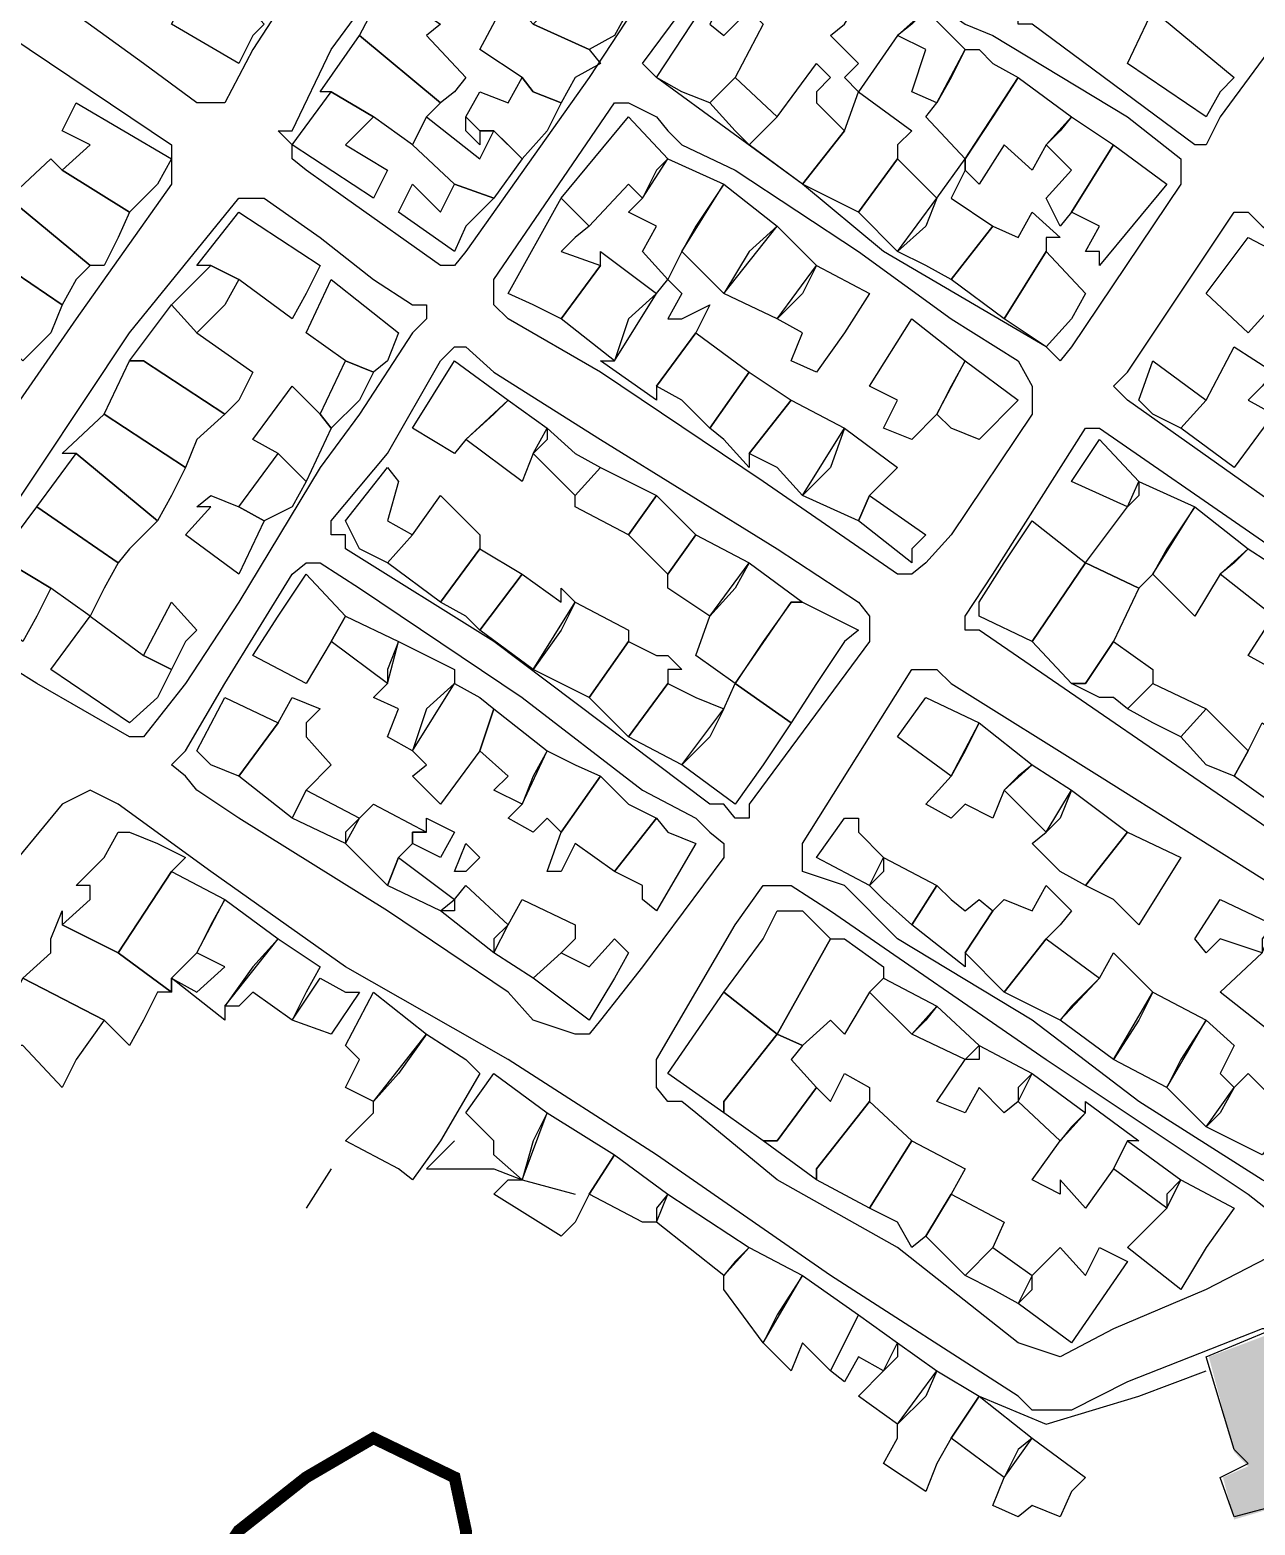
# Model space of a CAD drawing. Header units: millimetres. Extents: x -3588 to 75209, y -3737 to 38254.
# Drawn here: x 4252.2 to 4375.6, y 20234.6 to 20385.1 of the extents above; entities that cross this region are included whole.
import ezdxf

# ---------------------------------------------------------------- set-up
doc = ezdxf.new("R2010")
doc.units = ezdxf.units.MM
doc.layers.add('H', color=250, linetype='Continuous')
doc.layers.add('P', color=253, linetype='Continuous')

msp = doc.modelspace()

# ---------------------------------------------------------------- hatches: boundary and pattern name
at = {"layer": 'H', "linetype": 'Continuous'}
msp.add_hatch(color=256, dxfattribs=at).paths.add_polyline_path([(4383.086, 20238.035), (4373.484, 20235.202), (4372.363, 20239.443), (4374.892, 20240.563), (4373.484, 20241.988), (4370.939, 20251.574), (4377.725, 20254.119), (4380.253, 20246.213), (4383.086, 20238.035), (4383.086, 20238.035)])

# ---------------------------------------------------------------- linework, layer by layer
at = {"layer": 'P'}
for points in [[(4270.452, 20377.763), (4269.043, 20377.763), (4263.682, 20381.716), (4254.352, 20388.486), (4252.944, 20389.894), (4252.944, 20391.318), (4271.86, 20418.413), (4280.054, 20431.968), (4297.546, 20456.245), (4308.557, 20472.617), (4313.918, 20480.507), (4315.326, 20481.931), (4316.463, 20480.507), (4334.243, 20472.617), (4335.651, 20471.193), (4334.243, 20469.785), (4324.656, 20454.821), (4311.101, 20437.329), (4300.379, 20420.957), (4282.583, 20395.271), (4274.677, 20383.125), (4271.86, 20377.763), (4270.452, 20377.763)], [(4369.531, 20373.522), (4353.159, 20385.669), (4351.751, 20385.669), (4351.751, 20387.077), (4359.929, 20398.088), (4374.892, 20419.533), (4387.039, 20438.737), (4388.447, 20438.737), (4389.856, 20438.737), (4395.217, 20434.496), (4404.531, 20427.727), (4405.955, 20426.319), (4405.955, 20425.182), (4403.411, 20419.533), (4393.808, 20405.994), (4387.039, 20396.68), (4372.075, 20376.355), (4370.667, 20373.522), (4369.531, 20373.522)], [(4295.002, 20361.391), (4293.593, 20361.391), (4284.007, 20368.161), (4280.054, 20370.994), (4278.63, 20372.114), (4278.63, 20373.522), (4277.221, 20374.947), (4278.63, 20374.947), (4282.583, 20383.125), (4293.593, 20398.088), (4304.332, 20414.172), (4309.693, 20422.366), (4311.101, 20423.774), (4312.51, 20425.182), (4313.918, 20425.182), (4316.463, 20423.774), (4319.279, 20420.957), (4328.881, 20415.596), (4330.018, 20414.172), (4330.018, 20412.763), (4324.656, 20404.858), (4308.557, 20380.308), (4296.138, 20362.8), (4295.002, 20361.391)], [(4346.389, 20385.669), (4349.206, 20384.533), (4362.761, 20376.355), (4368.122, 20372.114), (4368.122, 20370.994), (4368.122, 20369.569), (4357.112, 20353.198), (4355.976, 20351.789), (4354.567, 20353.198), (4338.196, 20362.8), (4330.018, 20369.569), (4315.326, 20380.308), (4313.918, 20381.716), (4326.065, 20398.088), (4326.065, 20399.208), (4327.473, 20399.208), (4342.437, 20388.486), (4346.389, 20385.669)], [(4295.002, 20378.884), (4293.593, 20377.763), (4285.415, 20384.533), (4288.232, 20389.894), (4289.368, 20388.486), (4293.593, 20385.669), (4292.185, 20384.533), (4296.138, 20380.308), (4295.002, 20378.884)], [(4311.101, 20384.533), (4308.557, 20383.125), (4302.907, 20385.669), (4305.74, 20388.486), (4307.148, 20387.077), (4308.557, 20389.894), (4312.51, 20387.077), (4311.101, 20384.533)], [(4341.028, 20385.669), (4339.604, 20384.533), (4335.651, 20378.884), (4334.243, 20380.308), (4335.651, 20381.716), (4332.834, 20384.533), (4334.243, 20385.669), (4336.787, 20389.894), (4342.437, 20387.077), (4341.028, 20385.669)], [(4274.677, 20384.533), (4273.268, 20381.716), (4266.499, 20385.669), (4267.907, 20388.486), (4271.86, 20387.077), (4273.268, 20388.486), (4275.813, 20385.669), (4274.677, 20384.533)], [(4307.148, 20380.308), (4305.74, 20377.763), (4302.907, 20378.884), (4301.787, 20380.308), (4297.546, 20383.125), (4300.379, 20388.486), (4302.907, 20385.669), (4308.557, 20383.125), (4309.693, 20381.716), (4307.148, 20380.308)], [(4317.871, 20378.884), (4315.326, 20380.308), (4320.703, 20388.486), (4322.112, 20388.486), (4320.703, 20385.669), (4322.112, 20384.533), (4324.656, 20387.077), (4326.065, 20385.669), (4323.232, 20380.308), (4320.703, 20377.763), (4317.871, 20378.884)], [(4344.981, 20380.308), (4343.557, 20377.763), (4341.028, 20378.884), (4342.437, 20383.125), (4339.604, 20384.533), (4342.437, 20387.077), (4346.389, 20383.125), (4344.981, 20380.308)], [(4372.075, 20378.884), (4370.667, 20376.355), (4362.761, 20381.716), (4365.306, 20387.077), (4373.484, 20380.308), (4372.075, 20378.884)], [(4232.619, 20332.873), (4227.258, 20337.114), (4221.608, 20341.067), (4220.488, 20342.475), (4220.488, 20343.883), (4225.849, 20353.198), (4241.933, 20376.355), (4247.583, 20384.533), (4248.719, 20384.533), (4250.127, 20384.533), (4266.499, 20373.522), (4266.499, 20372.114), (4266.499, 20369.569), (4256.897, 20356.03), (4240.813, 20332.873), (4239.405, 20331.465), (4237.98, 20330.344), (4236.572, 20330.344), (4232.619, 20332.873)], [(4292.185, 20376.355), (4290.777, 20373.522), (4286.824, 20376.355), (4282.583, 20378.884), (4281.462, 20378.884), (4285.415, 20384.533), (4293.593, 20377.763), (4292.185, 20376.355)], [(4349.206, 20376.355), (4346.389, 20372.114), (4342.437, 20376.355), (4343.557, 20377.763), (4346.389, 20383.125), (4347.798, 20383.125), (4349.206, 20381.716), (4351.751, 20380.308), (4349.206, 20376.355)], [(4331.426, 20378.884), (4331.426, 20377.763), (4334.243, 20374.947), (4330.018, 20369.569), (4324.656, 20373.522), (4327.473, 20376.355), (4331.426, 20381.716), (4332.834, 20380.308), (4331.426, 20378.884)], [(4304.332, 20374.947), (4301.787, 20372.114), (4298.954, 20374.947), (4297.546, 20374.947), (4296.138, 20376.355), (4297.546, 20378.884), (4300.379, 20377.763), (4301.787, 20380.308), (4302.907, 20378.884), (4305.74, 20377.763), (4304.332, 20374.947)], [(4323.232, 20374.947), (4320.703, 20377.763), (4323.232, 20380.308), (4327.473, 20376.355), (4324.656, 20373.522), (4323.232, 20374.947)], [(4355.976, 20374.947), (4354.567, 20373.522), (4353.159, 20370.994), (4350.342, 20373.522), (4347.798, 20369.569), (4346.389, 20370.994), (4346.389, 20372.114), (4351.751, 20380.308), (4357.112, 20376.355), (4355.976, 20374.947)], [(4285.415, 20374.947), (4284.007, 20373.522), (4288.232, 20370.994), (4286.824, 20368.161), (4278.63, 20373.522), (4282.583, 20378.884), (4286.824, 20376.355), (4285.415, 20374.947)], [(4339.604, 20373.522), (4339.604, 20372.114), (4335.651, 20366.753), (4330.018, 20369.569), (4334.243, 20374.947), (4335.651, 20378.884), (4341.028, 20374.947), (4339.604, 20373.522)], [(4265.091, 20369.569), (4262.258, 20366.753), (4255.488, 20370.994), (4258.305, 20373.522), (4255.488, 20374.947), (4256.897, 20377.763), (4266.499, 20372.114), (4265.091, 20369.569)], [(4316.463, 20374.947), (4317.871, 20373.522), (4323.232, 20370.994), (4335.651, 20362.8), (4344.981, 20356.03), (4351.751, 20351.789), (4353.159, 20349.245), (4353.159, 20347.836), (4353.159, 20346.428), (4344.981, 20334.297), (4342.437, 20331.465), (4341.028, 20330.344), (4339.604, 20330.344), (4326.065, 20339.658), (4309.693, 20350.669), (4300.379, 20356.03), (4298.954, 20357.439), (4298.954, 20358.559), (4298.954, 20359.983), (4311.101, 20377.763), (4312.51, 20377.763), (4315.326, 20376.355), (4316.463, 20374.947)], [(4300.379, 20373.522), (4301.787, 20372.114), (4298.954, 20368.161), (4295.002, 20369.569), (4290.777, 20373.522), (4292.185, 20376.355), (4297.546, 20372.114), (4298.954, 20374.947), (4300.379, 20373.522)], [(4297.546, 20374.947), (4297.546, 20373.522), (4296.138, 20374.947), (4296.138, 20376.355), (4297.546, 20374.947), (4298.954, 20374.947), (4297.546, 20374.947)], [(4315.326, 20370.994), (4313.918, 20368.161), (4312.51, 20369.569), (4308.557, 20365.344), (4305.74, 20368.161), (4312.51, 20376.355), (4316.463, 20372.114), (4315.326, 20370.994)], [(4357.112, 20366.753), (4355.976, 20365.344), (4354.567, 20368.161), (4357.112, 20370.994), (4354.567, 20373.522), (4357.112, 20376.355), (4361.353, 20373.522), (4357.112, 20366.753)], [(4359.929, 20362.8), (4358.52, 20362.8), (4359.929, 20365.344), (4357.112, 20366.753), (4361.353, 20373.522), (4366.714, 20369.569), (4359.929, 20361.391), (4359.929, 20362.8)], [(4261.138, 20364.208), (4259.729, 20361.391), (4258.305, 20361.391), (4250.127, 20368.161), (4254.352, 20372.114), (4255.488, 20370.994), (4262.258, 20366.753), (4261.138, 20364.208)], [(4319.279, 20365.344), (4317.871, 20362.8), (4316.463, 20359.983), (4313.918, 20362.8), (4315.326, 20365.344), (4312.51, 20366.753), (4313.918, 20368.161), (4316.463, 20372.114), (4322.112, 20369.569), (4319.279, 20365.344)], [(4342.437, 20365.344), (4339.604, 20362.8), (4335.651, 20366.753), (4339.604, 20372.114), (4343.557, 20368.161), (4342.437, 20365.344)], [(4342.437, 20361.391), (4339.604, 20362.8), (4343.557, 20368.161), (4346.389, 20372.114), (4346.389, 20370.994), (4344.981, 20368.161), (4349.206, 20365.344), (4344.981, 20359.983), (4342.437, 20361.391)], [(4296.138, 20365.344), (4295.002, 20362.8), (4289.368, 20366.753), (4290.777, 20369.569), (4293.593, 20366.753), (4295.002, 20369.569), (4298.954, 20368.161), (4296.138, 20365.344)], [(4324.656, 20362.8), (4322.112, 20358.559), (4317.871, 20362.8), (4322.112, 20369.569), (4327.473, 20365.344), (4324.656, 20362.8)], [(4286.824, 20359.983), (4290.777, 20357.439), (4292.185, 20357.439), (4292.185, 20356.03), (4290.777, 20354.622), (4285.415, 20346.428), (4281.462, 20341.067), (4273.268, 20327.512), (4267.907, 20319.334), (4263.682, 20313.972), (4262.258, 20313.972), (4252.944, 20319.334), (4246.174, 20323.559), (4244.766, 20324.695), (4244.766, 20326.103), (4244.766, 20328.92), (4248.719, 20334.297), (4262.258, 20354.622), (4273.268, 20368.161), (4275.813, 20368.161), (4281.462, 20364.208), (4286.824, 20359.983)], [(4256.897, 20359.983), (4255.488, 20357.439), (4247.583, 20362.8), (4250.127, 20368.161), (4258.305, 20361.391), (4256.897, 20359.983)], [(4307.148, 20364.208), (4305.74, 20362.8), (4309.693, 20361.391), (4305.74, 20356.03), (4302.907, 20357.439), (4300.379, 20358.559), (4305.74, 20368.161), (4308.557, 20365.344), (4307.148, 20364.208)], [(4280.054, 20358.559), (4278.63, 20356.03), (4273.268, 20359.983), (4270.452, 20361.391), (4269.043, 20361.391), (4273.268, 20366.753), (4281.462, 20361.391), (4280.054, 20358.559)], [(4354.567, 20364.208), (4354.567, 20362.8), (4350.342, 20356.03), (4344.981, 20359.983), (4349.206, 20365.344), (4351.751, 20364.208), (4353.159, 20366.753), (4355.976, 20364.208), (4354.567, 20364.208)], [(4430.505, 20328.92), (4431.641, 20327.512), (4430.505, 20327.512), (4430.505, 20326.103), (4419.494, 20310.02), (4418.086, 20310.02), (4415.541, 20311.14), (4414.133, 20312.548), (4410.18, 20315.381), (4395.217, 20324.695), (4376.3, 20338.234), (4362.761, 20347.836), (4361.353, 20349.245), (4362.761, 20350.669), (4373.484, 20366.753), (4374.892, 20366.753), (4376.3, 20365.344), (4390.992, 20354.622), (4404.531, 20345.02), (4416.95, 20338.234), (4427.688, 20331.465), (4429.097, 20330.344), (4430.505, 20328.92)], [(4330.018, 20358.559), (4327.473, 20356.03), (4322.112, 20358.559), (4327.473, 20365.344), (4331.426, 20361.391), (4330.018, 20358.559)], [(4378.845, 20358.559), (4377.437, 20357.439), (4374.892, 20354.622), (4370.667, 20358.559), (4374.892, 20364.208), (4380.253, 20361.391), (4378.845, 20358.559)], [(4254.352, 20354.622), (4251.535, 20351.789), (4247.583, 20356.03), (4243.358, 20358.559), (4247.583, 20362.8), (4255.488, 20357.439), (4254.352, 20354.622)], [(4312.51, 20356.03), (4311.101, 20351.789), (4305.74, 20356.03), (4309.693, 20361.391), (4309.693, 20362.8), (4315.326, 20358.559), (4312.51, 20356.03)], [(4357.112, 20356.03), (4354.567, 20353.198), (4350.342, 20356.03), (4354.567, 20362.8), (4358.52, 20358.559), (4357.112, 20356.03)], [(4271.86, 20357.439), (4269.043, 20354.622), (4266.499, 20357.439), (4270.452, 20361.391), (4273.268, 20359.983), (4271.86, 20357.439)], [(4334.243, 20354.622), (4331.426, 20350.669), (4328.881, 20351.789), (4330.018, 20354.622), (4327.473, 20356.03), (4331.426, 20361.391), (4336.787, 20358.559), (4334.243, 20354.622)], [(4288.232, 20351.789), (4286.824, 20350.669), (4284.007, 20351.789), (4280.054, 20354.622), (4282.583, 20359.983), (4289.368, 20354.622), (4288.232, 20351.789)], [(4317.871, 20356.03), (4320.703, 20357.439), (4319.279, 20354.622), (4315.326, 20349.245), (4315.326, 20347.836), (4309.693, 20351.789), (4311.101, 20351.789), (4315.326, 20358.559), (4316.463, 20359.983), (4317.871, 20358.559), (4316.463, 20356.03), (4317.871, 20356.03)], [(4273.268, 20347.836), (4271.86, 20346.428), (4263.682, 20351.789), (4262.258, 20351.789), (4266.499, 20357.439), (4269.043, 20354.622), (4274.677, 20350.669), (4273.268, 20347.836)], [(4344.981, 20349.245), (4343.557, 20346.428), (4341.028, 20343.883), (4338.196, 20345.02), (4339.604, 20347.836), (4336.787, 20349.245), (4341.028, 20356.03), (4346.389, 20351.789), (4344.981, 20349.245)], [(4317.871, 20347.836), (4315.326, 20349.245), (4319.279, 20354.622), (4324.656, 20350.669), (4320.703, 20345.02), (4317.871, 20347.836)], [(4323.232, 20305.779), (4322.112, 20307.187), (4320.703, 20307.187), (4298.954, 20323.559), (4284.007, 20332.873), (4284.007, 20334.297), (4282.583, 20334.297), (4282.583, 20335.706), (4288.232, 20342.475), (4293.593, 20351.789), (4295.002, 20353.198), (4296.138, 20353.198), (4298.954, 20350.669), (4309.693, 20343.883), (4327.473, 20332.873), (4335.651, 20327.512), (4336.787, 20326.103), (4336.787, 20324.695), (4336.787, 20323.559), (4324.656, 20307.187), (4324.656, 20305.779), (4323.232, 20305.779)], [(4376.3, 20349.245), (4374.892, 20347.836), (4377.437, 20346.428), (4373.484, 20341.067), (4368.122, 20345.02), (4370.667, 20347.836), (4373.484, 20353.198), (4377.437, 20350.669), (4376.3, 20349.245)], [(4269.043, 20343.883), (4267.907, 20341.067), (4259.729, 20346.428), (4262.258, 20351.789), (4263.682, 20351.789), (4271.86, 20346.428), (4269.043, 20343.883)], [(4285.415, 20347.836), (4282.583, 20345.02), (4281.462, 20346.428), (4284.007, 20351.789), (4286.824, 20350.669), (4285.415, 20347.836)], [(4298.954, 20346.428), (4296.138, 20343.883), (4295.002, 20342.475), (4290.777, 20345.02), (4295.002, 20351.789), (4300.379, 20347.836), (4298.954, 20346.428)], [(4344.981, 20345.02), (4343.557, 20346.428), (4346.389, 20351.789), (4351.751, 20347.836), (4347.798, 20343.883), (4344.981, 20345.02)], [(4365.306, 20346.428), (4363.882, 20347.836), (4365.306, 20351.789), (4370.667, 20347.836), (4368.122, 20345.02), (4365.306, 20346.428)], [(4324.656, 20342.475), (4324.656, 20341.067), (4322.112, 20343.883), (4320.703, 20345.02), (4324.656, 20350.669), (4328.881, 20347.836), (4324.656, 20342.475)], [(4281.462, 20346.428), (4282.583, 20345.02), (4280.054, 20339.658), (4277.221, 20342.475), (4274.677, 20343.883), (4278.63, 20349.245), (4281.462, 20346.428)], [(4304.332, 20343.883), (4302.907, 20342.475), (4301.787, 20339.658), (4296.138, 20343.883), (4300.379, 20347.836), (4304.332, 20345.02), (4304.332, 20343.883)], [(4332.834, 20341.067), (4330.018, 20338.234), (4327.473, 20341.067), (4324.656, 20342.475), (4328.881, 20347.836), (4334.243, 20345.02), (4332.834, 20341.067)], [(4266.499, 20338.234), (4265.091, 20335.706), (4256.897, 20342.475), (4255.488, 20342.475), (4259.729, 20346.428), (4267.907, 20341.067), (4266.499, 20338.234)], [(4307.148, 20342.475), (4309.693, 20341.067), (4307.148, 20338.234), (4302.907, 20342.475), (4304.332, 20345.02), (4307.148, 20342.475)], [(4338.196, 20339.658), (4336.787, 20338.234), (4335.651, 20335.706), (4330.018, 20338.234), (4334.243, 20345.02), (4339.604, 20341.067), (4338.196, 20339.658)], [(4346.389, 20324.695), (4346.389, 20326.103), (4349.206, 20330.344), (4358.52, 20345.02), (4359.929, 20345.02), (4390.992, 20323.559), (4405.955, 20313.972), (4414.133, 20308.595), (4415.541, 20307.187), (4415.541, 20305.779), (4404.531, 20288.271), (4403.411, 20288.271), (4402.002, 20288.271), (4400.578, 20289.695), (4377.437, 20304.37), (4347.798, 20324.695), (4346.389, 20324.695)], [(4363.882, 20338.234), (4362.761, 20337.114), (4357.112, 20339.658), (4359.929, 20343.883), (4363.882, 20339.658), (4363.882, 20338.234)], [(4262.258, 20332.873), (4261.138, 20331.465), (4252.944, 20337.114), (4256.897, 20342.475), (4265.091, 20335.706), (4262.258, 20332.873)], [(4278.63, 20337.114), (4275.813, 20335.706), (4273.268, 20337.114), (4277.221, 20342.475), (4280.054, 20339.658), (4278.63, 20337.114)], [(4285.415, 20332.873), (4284.007, 20335.706), (4288.232, 20341.067), (4289.368, 20339.658), (4288.232, 20335.706), (4290.777, 20334.297), (4288.232, 20331.465), (4285.415, 20332.873)], [(4312.51, 20339.658), (4315.326, 20338.234), (4312.51, 20334.297), (4307.148, 20337.114), (4307.148, 20338.234), (4309.693, 20341.067), (4312.51, 20339.658)], [(4366.714, 20332.873), (4365.306, 20330.344), (4363.882, 20328.92), (4358.52, 20331.465), (4362.761, 20337.114), (4363.882, 20339.658), (4369.531, 20337.114), (4366.714, 20332.873)], [(4273.268, 20337.114), (4275.813, 20335.706), (4273.268, 20330.344), (4267.907, 20334.297), (4270.452, 20337.114), (4269.043, 20337.114), (4270.452, 20338.234), (4273.268, 20337.114)], [(4297.546, 20334.297), (4297.546, 20332.873), (4293.593, 20327.512), (4288.232, 20331.465), (4290.777, 20334.297), (4293.593, 20338.234), (4297.546, 20334.297)], [(4319.279, 20334.297), (4316.463, 20330.344), (4312.51, 20334.297), (4315.326, 20338.234), (4319.279, 20334.297)], [(4341.028, 20332.873), (4341.028, 20331.465), (4335.651, 20335.706), (4336.787, 20338.234), (4342.437, 20334.297), (4341.028, 20332.873)], [(4259.729, 20328.92), (4258.305, 20326.103), (4254.352, 20328.92), (4250.127, 20331.465), (4248.719, 20331.465), (4252.944, 20337.114), (4261.138, 20331.465), (4259.729, 20328.92)], [(4373.484, 20331.465), (4372.075, 20330.344), (4369.531, 20326.103), (4365.306, 20330.344), (4369.531, 20337.114), (4374.892, 20332.873), (4373.484, 20331.465)], [(4350.342, 20331.465), (4353.159, 20335.706), (4358.52, 20331.465), (4353.159, 20323.559), (4347.798, 20326.103), (4347.798, 20327.512), (4350.342, 20331.465)], [(4323.232, 20328.92), (4320.703, 20326.103), (4316.463, 20328.92), (4316.463, 20330.344), (4319.279, 20334.297), (4324.656, 20331.465), (4323.232, 20328.92)], [(4296.138, 20326.103), (4293.593, 20327.512), (4297.546, 20332.873), (4301.787, 20330.344), (4297.546, 20324.695), (4296.138, 20326.103)], [(4378.845, 20328.92), (4377.437, 20326.103), (4372.075, 20330.344), (4374.892, 20332.873), (4378.845, 20330.344), (4378.845, 20328.92)], [(4252.944, 20326.103), (4251.535, 20323.559), (4246.174, 20327.512), (4250.127, 20331.465), (4254.352, 20328.92), (4252.944, 20326.103)], [(4302.907, 20285.454), (4300.379, 20288.271), (4288.232, 20296.464), (4273.268, 20305.779), (4269.043, 20308.595), (4267.907, 20310.02), (4266.499, 20311.14), (4267.907, 20312.548), (4271.86, 20319.334), (4278.63, 20330.344), (4280.054, 20331.465), (4281.462, 20331.465), (4285.415, 20328.92), (4301.787, 20317.909), (4313.918, 20308.595), (4319.279, 20305.779), (4320.703, 20304.37), (4322.112, 20303.234), (4322.112, 20301.826), (4313.918, 20290.815), (4309.693, 20285.454), (4308.557, 20284.046), (4307.148, 20284.046), (4302.907, 20285.454)], [(4277.221, 20326.103), (4280.054, 20330.344), (4284.007, 20326.103), (4282.583, 20323.559), (4280.054, 20319.334), (4274.677, 20322.15), (4277.221, 20326.103)], [(4305.74, 20324.695), (4302.907, 20320.742), (4297.546, 20324.695), (4301.787, 20330.344), (4305.74, 20327.512), (4305.74, 20328.92), (4307.148, 20327.512), (4305.74, 20324.695)], [(4326.065, 20323.559), (4323.232, 20319.334), (4319.279, 20322.15), (4320.703, 20326.103), (4324.656, 20331.465), (4330.018, 20327.512), (4328.881, 20327.512), (4326.065, 20323.559)], [(4358.52, 20319.334), (4357.112, 20319.334), (4353.159, 20323.559), (4358.52, 20331.465), (4363.882, 20328.92), (4361.353, 20323.559), (4358.52, 20319.334)], [(4381.678, 20328.92), (4384.206, 20326.103), (4381.678, 20323.559), (4380.253, 20320.742), (4378.845, 20322.15), (4377.437, 20320.742), (4374.892, 20322.15), (4377.437, 20326.103), (4378.845, 20330.344), (4381.678, 20328.92)], [(4267.907, 20323.559), (4266.499, 20320.742), (4263.682, 20322.15), (4266.499, 20327.512), (4269.043, 20324.695), (4267.907, 20323.559)], [(4312.51, 20323.559), (4308.557, 20317.909), (4302.907, 20320.742), (4307.148, 20327.512), (4312.51, 20324.695), (4312.51, 20323.559)], [(4331.426, 20319.334), (4328.881, 20315.381), (4323.232, 20319.334), (4328.881, 20327.512), (4330.018, 20327.512), (4335.651, 20324.695), (4334.243, 20323.559), (4331.426, 20319.334)], [(4265.091, 20317.909), (4262.258, 20315.381), (4254.352, 20320.742), (4258.305, 20326.103), (4263.682, 20322.15), (4266.499, 20320.742), (4265.091, 20317.909)], [(4288.232, 20320.742), (4288.232, 20319.334), (4282.583, 20323.559), (4284.007, 20326.103), (4289.368, 20323.559), (4288.232, 20320.742)], [(4292.185, 20316.789), (4290.777, 20312.548), (4288.232, 20313.972), (4289.368, 20316.789), (4286.824, 20317.909), (4288.232, 20319.334), (4289.368, 20323.559), (4295.002, 20320.742), (4295.002, 20319.334), (4292.185, 20316.789)], [(4316.463, 20320.742), (4316.463, 20319.334), (4312.51, 20313.972), (4308.557, 20317.909), (4312.51, 20323.559), (4315.326, 20322.15), (4316.463, 20322.15), (4317.871, 20320.742), (4316.463, 20320.742)], [(4365.306, 20319.334), (4362.761, 20316.789), (4361.353, 20317.909), (4359.929, 20317.909), (4357.112, 20319.334), (4358.52, 20319.334), (4361.353, 20323.559), (4365.306, 20320.742), (4365.306, 20319.334)], [(4363.882, 20277.26), (4353.159, 20285.454), (4339.604, 20293.648), (4334.243, 20299.009), (4330.018, 20300.417), (4330.018, 20301.826), (4330.018, 20303.234), (4341.028, 20320.742), (4342.437, 20320.742), (4343.557, 20320.742), (4344.981, 20319.334), (4359.929, 20310.02), (4377.437, 20299.009), (4393.808, 20286.862), (4403.411, 20281.501), (4405.955, 20278.684), (4407.364, 20277.26), (4407.364, 20274.731), (4407.364, 20273.323), (4387.039, 20265.129), (4385.631, 20263.721), (4384.206, 20265.129), (4376.3, 20269.37), (4363.882, 20277.26)], [(4297.546, 20317.909), (4298.954, 20316.789), (4297.546, 20312.548), (4293.593, 20307.187), (4290.777, 20310.02), (4292.185, 20311.14), (4290.777, 20312.548), (4295.002, 20319.334), (4297.546, 20317.909)], [(4320.703, 20313.972), (4317.871, 20311.14), (4312.51, 20313.972), (4316.463, 20319.334), (4319.279, 20317.909), (4322.112, 20316.789), (4320.703, 20313.972)], [(4326.065, 20311.14), (4323.232, 20307.187), (4317.871, 20311.14), (4322.112, 20316.789), (4323.232, 20319.334), (4328.881, 20315.381), (4326.065, 20311.14)], [(4365.306, 20315.381), (4362.761, 20316.789), (4365.306, 20319.334), (4370.667, 20316.789), (4368.122, 20313.972), (4365.306, 20315.381)], [(4270.452, 20311.14), (4269.043, 20312.548), (4271.86, 20317.909), (4277.221, 20315.381), (4273.268, 20310.02), (4270.452, 20311.14)], [(4280.054, 20315.381), (4280.054, 20313.972), (4282.583, 20311.14), (4280.054, 20308.595), (4278.63, 20305.779), (4273.268, 20310.02), (4277.221, 20315.381), (4278.63, 20317.909), (4281.462, 20316.789), (4280.054, 20315.381)], [(4302.907, 20310.02), (4301.787, 20307.187), (4298.954, 20308.595), (4300.379, 20310.02), (4297.546, 20312.548), (4298.954, 20316.789), (4304.332, 20312.548), (4302.907, 20310.02)], [(4346.389, 20312.548), (4344.981, 20310.02), (4339.604, 20313.972), (4342.437, 20317.909), (4347.798, 20315.381), (4346.389, 20312.548)], [(4370.667, 20311.14), (4368.122, 20313.972), (4370.667, 20316.789), (4374.892, 20312.548), (4373.484, 20310.02), (4370.667, 20311.14)], [(4351.751, 20310.02), (4350.342, 20308.595), (4349.206, 20305.779), (4346.389, 20307.187), (4344.981, 20305.779), (4342.437, 20307.187), (4344.981, 20310.02), (4347.798, 20315.381), (4353.159, 20311.14), (4351.751, 20310.02)], [(4381.678, 20311.14), (4380.253, 20310.02), (4377.437, 20307.187), (4373.484, 20310.02), (4374.892, 20312.548), (4376.3, 20315.381), (4380.253, 20312.548), (4381.678, 20315.381), (4383.086, 20313.972), (4381.678, 20311.14)], [(4307.148, 20311.14), (4309.693, 20310.02), (4305.74, 20304.37), (4304.332, 20305.779), (4302.907, 20304.37), (4300.379, 20305.779), (4301.787, 20307.187), (4304.332, 20312.548), (4307.148, 20311.14)], [(4355.976, 20305.779), (4354.567, 20304.37), (4350.342, 20308.595), (4353.159, 20311.14), (4357.112, 20308.595), (4355.976, 20305.779)], [(4312.51, 20307.187), (4315.326, 20305.779), (4311.101, 20300.417), (4307.148, 20303.234), (4305.74, 20300.417), (4304.332, 20300.417), (4305.74, 20304.37), (4309.693, 20310.02), (4312.51, 20307.187)], [(4377.437, 20254.407), (4376.3, 20254.407), (4362.761, 20249.045), (4357.112, 20246.213), (4353.159, 20246.213), (4351.751, 20247.621), (4332.834, 20259.768), (4315.326, 20271.899), (4300.379, 20281.501), (4284.007, 20290.815), (4270.452, 20300.417), (4261.138, 20307.187), (4258.305, 20308.595), (4255.488, 20307.187), (4248.719, 20299.009)], [(4284.007, 20304.37), (4284.007, 20303.234), (4278.63, 20305.779), (4280.054, 20308.595), (4285.415, 20305.779), (4284.007, 20304.37)], [(4355.976, 20300.417), (4353.159, 20303.234), (4354.567, 20304.37), (4357.112, 20308.595), (4362.761, 20304.37), (4358.52, 20299.009), (4355.976, 20300.417)], [(4290.777, 20304.37), (4290.777, 20303.234), (4289.368, 20301.826), (4288.232, 20299.009), (4284.007, 20303.234), (4285.415, 20305.779), (4286.824, 20307.187), (4292.185, 20304.37), (4290.777, 20304.37)], [(4290.777, 20304.37), (4292.185, 20304.37), (4292.185, 20305.779), (4295.002, 20304.37), (4293.593, 20301.826), (4290.777, 20303.234), (4290.777, 20304.37)], [(4316.463, 20304.37), (4319.279, 20303.234), (4315.326, 20296.464), (4313.918, 20297.585), (4313.918, 20299.009), (4311.101, 20300.417), (4315.326, 20305.779), (4316.463, 20304.37)], [(4338.196, 20300.417), (4336.787, 20299.009), (4331.426, 20301.826), (4334.243, 20305.779), (4335.651, 20305.779), (4335.651, 20304.37), (4338.196, 20301.826), (4338.196, 20300.417)], [(4265.091, 20303.234), (4267.907, 20301.826), (4266.499, 20300.417), (4261.138, 20292.223), (4255.488, 20295.056), (4258.305, 20297.585), (4258.305, 20299.009), (4256.897, 20299.009), (4259.729, 20301.826), (4261.138, 20304.37), (4262.258, 20304.37), (4265.091, 20303.234)], [(4295.002, 20300.417), (4296.138, 20303.234), (4297.546, 20301.826), (4296.138, 20300.417), (4295.002, 20300.417)], [(4361.353, 20297.585), (4358.52, 20299.009), (4362.761, 20304.37), (4368.122, 20301.826), (4363.882, 20295.056), (4361.353, 20297.585)], [(4295.002, 20296.464), (4293.593, 20296.464), (4288.232, 20299.009), (4289.368, 20301.826), (4295.002, 20297.585), (4295.002, 20296.464)], [(4338.196, 20297.585), (4336.787, 20299.009), (4338.196, 20301.826), (4343.557, 20299.009), (4341.028, 20295.056), (4338.196, 20297.585)], [(4270.452, 20295.056), (4269.043, 20292.223), (4266.499, 20289.695), (4266.499, 20288.271), (4261.138, 20292.223), (4266.499, 20300.417), (4271.86, 20297.585), (4270.452, 20295.056)], [(4298.954, 20293.648), (4298.954, 20292.223), (4293.593, 20296.464), (4295.002, 20297.585), (4296.138, 20299.009), (4300.379, 20295.056), (4298.954, 20293.648)], [(4317.871, 20277.26), (4316.463, 20277.26), (4315.326, 20278.684), (4315.326, 20280.093), (4315.326, 20281.501), (4323.232, 20295.056), (4326.065, 20299.009), (4327.473, 20299.009), (4328.881, 20299.009), (4332.834, 20296.464), (4354.567, 20281.501), (4374.892, 20267.946), (4380.253, 20263.721), (4378.845, 20262.585), (4370.667, 20258.36), (4361.353, 20254.407), (4355.976, 20251.574), (4351.751, 20252.998), (4339.604, 20262.585), (4327.473, 20269.37), (4319.279, 20276.14), (4317.871, 20277.26)], [(4344.981, 20297.585), (4346.389, 20296.464), (4347.798, 20297.585), (4349.206, 20296.464), (4346.389, 20292.223), (4346.389, 20290.815), (4341.028, 20295.056), (4343.557, 20299.009), (4344.981, 20297.585)], [(4355.976, 20295.056), (4354.567, 20293.648), (4350.342, 20288.271), (4346.389, 20292.223), (4349.206, 20296.464), (4350.342, 20297.585), (4353.159, 20296.464), (4354.567, 20299.009), (4357.112, 20296.464), (4355.976, 20295.056)], [(4274.677, 20290.815), (4271.86, 20286.862), (4271.86, 20285.454), (4266.499, 20289.695), (4266.499, 20288.271), (4266.499, 20289.695), (4269.043, 20288.271), (4271.86, 20290.815), (4269.043, 20292.223), (4271.86, 20297.585), (4277.221, 20293.648), (4274.677, 20290.815)], [(4307.148, 20293.648), (4305.74, 20292.223), (4302.907, 20289.695), (4298.954, 20292.223), (4300.379, 20295.056), (4301.787, 20297.585), (4307.148, 20295.056), (4307.148, 20293.648)], [(4376.3, 20293.648), (4376.3, 20292.223), (4372.075, 20293.648), (4370.667, 20292.223), (4369.531, 20293.648), (4372.075, 20297.585), (4377.437, 20295.056), (4376.3, 20293.648)], [(4263.682, 20285.454), (4262.258, 20282.909), (4259.729, 20285.454), (4251.535, 20289.695), (4254.352, 20292.223), (4254.352, 20293.648), (4255.488, 20296.464), (4255.488, 20295.056), (4261.138, 20292.223), (4266.499, 20288.271), (4265.091, 20288.271), (4263.682, 20285.454)], [(4331.426, 20295.056), (4332.834, 20293.648), (4327.473, 20284.046), (4322.112, 20288.271), (4326.065, 20293.648), (4327.473, 20296.464), (4330.018, 20296.464), (4331.426, 20295.056)], [(4380.253, 20288.271), (4377.437, 20285.454), (4377.437, 20284.046), (4372.075, 20288.271), (4376.3, 20292.223), (4377.437, 20295.056), (4383.086, 20290.815), (4380.253, 20288.271)], [(4280.054, 20288.271), (4278.63, 20285.454), (4274.677, 20288.271), (4273.268, 20286.862), (4271.86, 20286.862), (4277.221, 20293.648), (4281.462, 20290.815), (4280.054, 20288.271)], [(4311.101, 20289.695), (4308.557, 20285.454), (4302.907, 20289.695), (4305.74, 20292.223), (4308.557, 20290.815), (4311.101, 20293.648), (4312.51, 20292.223), (4311.101, 20289.695)], [(4336.787, 20288.271), (4334.243, 20284.046), (4332.834, 20285.454), (4330.018, 20282.909), (4327.473, 20284.046), (4332.834, 20293.648), (4334.243, 20293.648), (4338.196, 20290.815), (4338.196, 20289.695), (4336.787, 20288.271)], [(4357.112, 20286.862), (4355.976, 20285.454), (4350.342, 20288.271), (4354.567, 20293.648), (4359.929, 20289.695), (4357.112, 20286.862)], [(4363.882, 20285.454), (4361.353, 20281.501), (4355.976, 20285.454), (4359.929, 20289.695), (4361.353, 20292.223), (4365.306, 20288.271), (4363.882, 20285.454)], [(4256.897, 20281.501), (4255.488, 20278.684), (4251.535, 20282.909), (4250.127, 20282.909), (4248.719, 20284.046), (4251.535, 20289.695), (4259.729, 20285.454), (4256.897, 20281.501)], [(4284.007, 20288.271), (4285.415, 20288.271), (4282.583, 20284.046), (4278.63, 20285.454), (4281.462, 20289.695), (4284.007, 20288.271)], [(4342.437, 20285.454), (4341.028, 20284.046), (4336.787, 20288.271), (4338.196, 20289.695), (4343.557, 20286.862), (4342.437, 20285.454)], [(4289.368, 20280.093), (4286.824, 20277.26), (4284.007, 20278.684), (4285.415, 20281.501), (4284.007, 20282.909), (4286.824, 20288.271), (4292.185, 20284.046), (4289.368, 20280.093)], [(4322.112, 20276.14), (4316.463, 20280.093), (4322.112, 20288.271), (4327.473, 20284.046), (4322.112, 20277.26), (4322.112, 20276.14)], [(4368.122, 20281.501), (4366.714, 20278.684), (4361.353, 20281.501), (4365.306, 20288.271), (4370.667, 20285.454), (4368.122, 20281.501)], [(4347.798, 20281.501), (4346.389, 20281.501), (4341.028, 20284.046), (4343.557, 20286.862), (4347.798, 20282.909), (4347.798, 20281.501)], [(4372.075, 20276.14), (4370.667, 20274.731), (4366.714, 20278.684), (4370.667, 20285.454), (4373.484, 20282.909), (4372.075, 20280.093), (4373.484, 20278.684), (4372.075, 20276.14)], [(4293.593, 20273.323), (4290.777, 20269.37), (4289.368, 20270.49), (4284.007, 20273.323), (4286.824, 20276.14), (4286.824, 20277.26), (4292.185, 20284.046), (4296.138, 20281.501), (4297.546, 20280.093), (4293.593, 20273.323)], [(4327.473, 20273.323), (4326.065, 20273.323), (4322.112, 20276.14), (4322.112, 20277.26), (4327.473, 20284.046), (4330.018, 20282.909), (4328.881, 20281.501), (4331.426, 20278.684), (4327.473, 20273.323)], [(4351.751, 20278.684), (4351.751, 20277.26), (4350.342, 20276.14), (4347.798, 20278.684), (4346.389, 20276.14), (4343.557, 20277.26), (4346.389, 20281.501), (4347.798, 20282.909), (4353.159, 20280.093), (4351.751, 20278.684)], [(4302.907, 20273.323), (4301.787, 20269.37), (4298.954, 20271.899), (4298.954, 20273.323), (4296.138, 20276.14), (4298.954, 20280.093), (4304.332, 20276.14), (4302.907, 20273.323)], [(4336.787, 20277.26), (4331.426, 20270.49), (4331.426, 20269.37), (4326.065, 20273.323), (4327.473, 20273.323), (4331.426, 20278.684), (4332.834, 20277.26), (4334.243, 20280.093), (4336.787, 20278.684), (4336.787, 20277.26)], [(4357.112, 20274.731), (4355.976, 20273.323), (4351.751, 20277.26), (4353.159, 20280.093), (4358.52, 20276.14), (4357.112, 20274.731)], [(4377.437, 20273.323), (4376.3, 20271.899), (4370.667, 20274.731), (4373.484, 20278.684), (4374.892, 20280.093), (4378.845, 20276.14), (4377.437, 20273.323)], [(4300.379, 20269.37), (4301.787, 20269.37), (4304.332, 20276.14), (4311.101, 20271.899), (4308.557, 20267.946), (4307.148, 20265.129), (4305.74, 20263.721), (4298.954, 20267.946), (4300.379, 20269.37)], [(4336.787, 20266.537), (4331.426, 20269.37), (4331.426, 20270.49), (4336.787, 20277.26), (4341.028, 20273.323), (4336.787, 20266.537)], [(4361.353, 20270.49), (4358.52, 20266.537), (4355.976, 20269.37), (4355.976, 20267.946), (4353.159, 20269.37), (4355.976, 20273.323), (4358.52, 20276.14), (4358.52, 20277.26), (4363.882, 20273.323), (4362.761, 20273.323), (4361.353, 20270.49)], [(4295.002, 20273.323), (4292.185, 20270.49), (4298.954, 20270.49), (4301.787, 20269.37), (4307.148, 20267.946)], [(4342.437, 20263.721), (4341.028, 20262.585), (4339.604, 20265.129), (4336.787, 20266.537), (4341.028, 20273.323), (4346.389, 20270.49), (4344.981, 20267.946), (4342.437, 20263.721)], [(4366.714, 20267.946), (4366.714, 20266.537), (4361.353, 20270.49), (4362.761, 20273.323), (4368.122, 20269.37), (4366.714, 20267.946)], [(4315.326, 20266.537), (4315.326, 20265.129), (4313.918, 20265.129), (4308.557, 20267.946), (4311.101, 20271.899), (4316.463, 20267.946), (4315.326, 20266.537)], [(4282.583, 20270.49), (4280.054, 20266.537)], [(4370.667, 20262.585), (4368.122, 20258.36), (4362.761, 20262.585), (4366.714, 20266.537), (4368.122, 20269.37), (4373.484, 20266.537), (4370.667, 20262.585)], [(4323.232, 20261.176), (4322.112, 20259.768), (4315.326, 20265.129), (4316.463, 20267.946), (4324.656, 20262.585), (4323.232, 20261.176)], [(4344.981, 20261.176), (4342.437, 20263.721), (4344.981, 20267.946), (4350.342, 20265.129), (4349.206, 20262.585), (4346.389, 20259.768), (4344.981, 20261.176)], [(4327.473, 20255.815), (4326.065, 20252.998), (4322.112, 20258.36), (4322.112, 20259.768), (4324.656, 20262.585), (4330.018, 20259.768), (4327.473, 20255.815)], [(4349.206, 20258.36), (4346.389, 20259.768), (4349.206, 20262.585), (4353.159, 20259.768), (4351.751, 20256.935), (4349.206, 20258.36)], [(4353.159, 20258.36), (4353.159, 20259.768), (4355.976, 20262.585), (4358.52, 20259.768), (4359.929, 20262.585), (4362.761, 20261.176), (4357.112, 20252.998), (4351.751, 20256.935), (4353.159, 20258.36)], [(4334.243, 20252.998), (4332.834, 20250.166), (4330.018, 20252.998), (4328.881, 20250.166), (4326.065, 20252.998), (4330.018, 20259.768), (4335.651, 20255.815), (4334.243, 20252.998)], [(4339.604, 20251.574), (4338.196, 20250.166), (4335.651, 20251.574), (4334.243, 20249.045), (4332.834, 20250.166), (4335.651, 20255.815), (4339.604, 20252.998), (4339.604, 20251.574)], [(4383.086, 20238.035), (4373.484, 20235.49), (4372.075, 20239.443), (4374.892, 20240.852), (4373.484, 20242.26), (4370.667, 20251.574), (4377.437, 20254.407), (4380.253, 20246.213), (4383.086, 20238.035), (4383.086, 20238.035)], [(4342.437, 20247.621), (4339.604, 20244.804), (4335.651, 20247.621), (4338.196, 20250.166), (4339.604, 20252.998), (4343.557, 20250.166), (4342.437, 20247.621)], [(4339.604, 20243.396), (4339.604, 20244.804), (4343.557, 20250.166), (4347.798, 20247.621), (4344.981, 20243.396), (4343.557, 20240.852), (4342.437, 20238.035), (4338.196, 20240.852), (4339.604, 20243.396)], [(4347.798, 20247.621), (4354.567, 20244.804), (4363.882, 20247.621), (4370.667, 20250.166)], [(4351.751, 20242.26), (4350.342, 20239.443), (4344.981, 20243.396), (4347.798, 20247.621), (4353.159, 20243.396), (4351.751, 20242.26)], [(4357.112, 20238.035), (4355.976, 20235.49), (4353.159, 20236.611), (4351.751, 20235.49), (4349.206, 20236.611), (4350.342, 20239.443), (4353.159, 20243.396), (4358.52, 20239.443), (4357.112, 20238.035)]]:
    msp.add_lwpolyline(points, dxfattribs=at)
at = {"layer": 'P', "const_width": 1.2}
for points in [[(4270.452, 20229.841), (4273.268, 20234.082), (4280.054, 20239.443), (4286.824, 20243.396), (4295.002, 20239.443), (4296.138, 20234.082), (4296.138, 20227.296)], [(4296.138, 20227.296), (4296.138, 20234.082), (4295.002, 20239.443), (4286.824, 20243.396), (4280.054, 20239.443), (4273.268, 20234.082), (4270.452, 20229.841)]]:
    msp.add_lwpolyline(points, dxfattribs=at)

doc.saveas('drawing.dxf')
